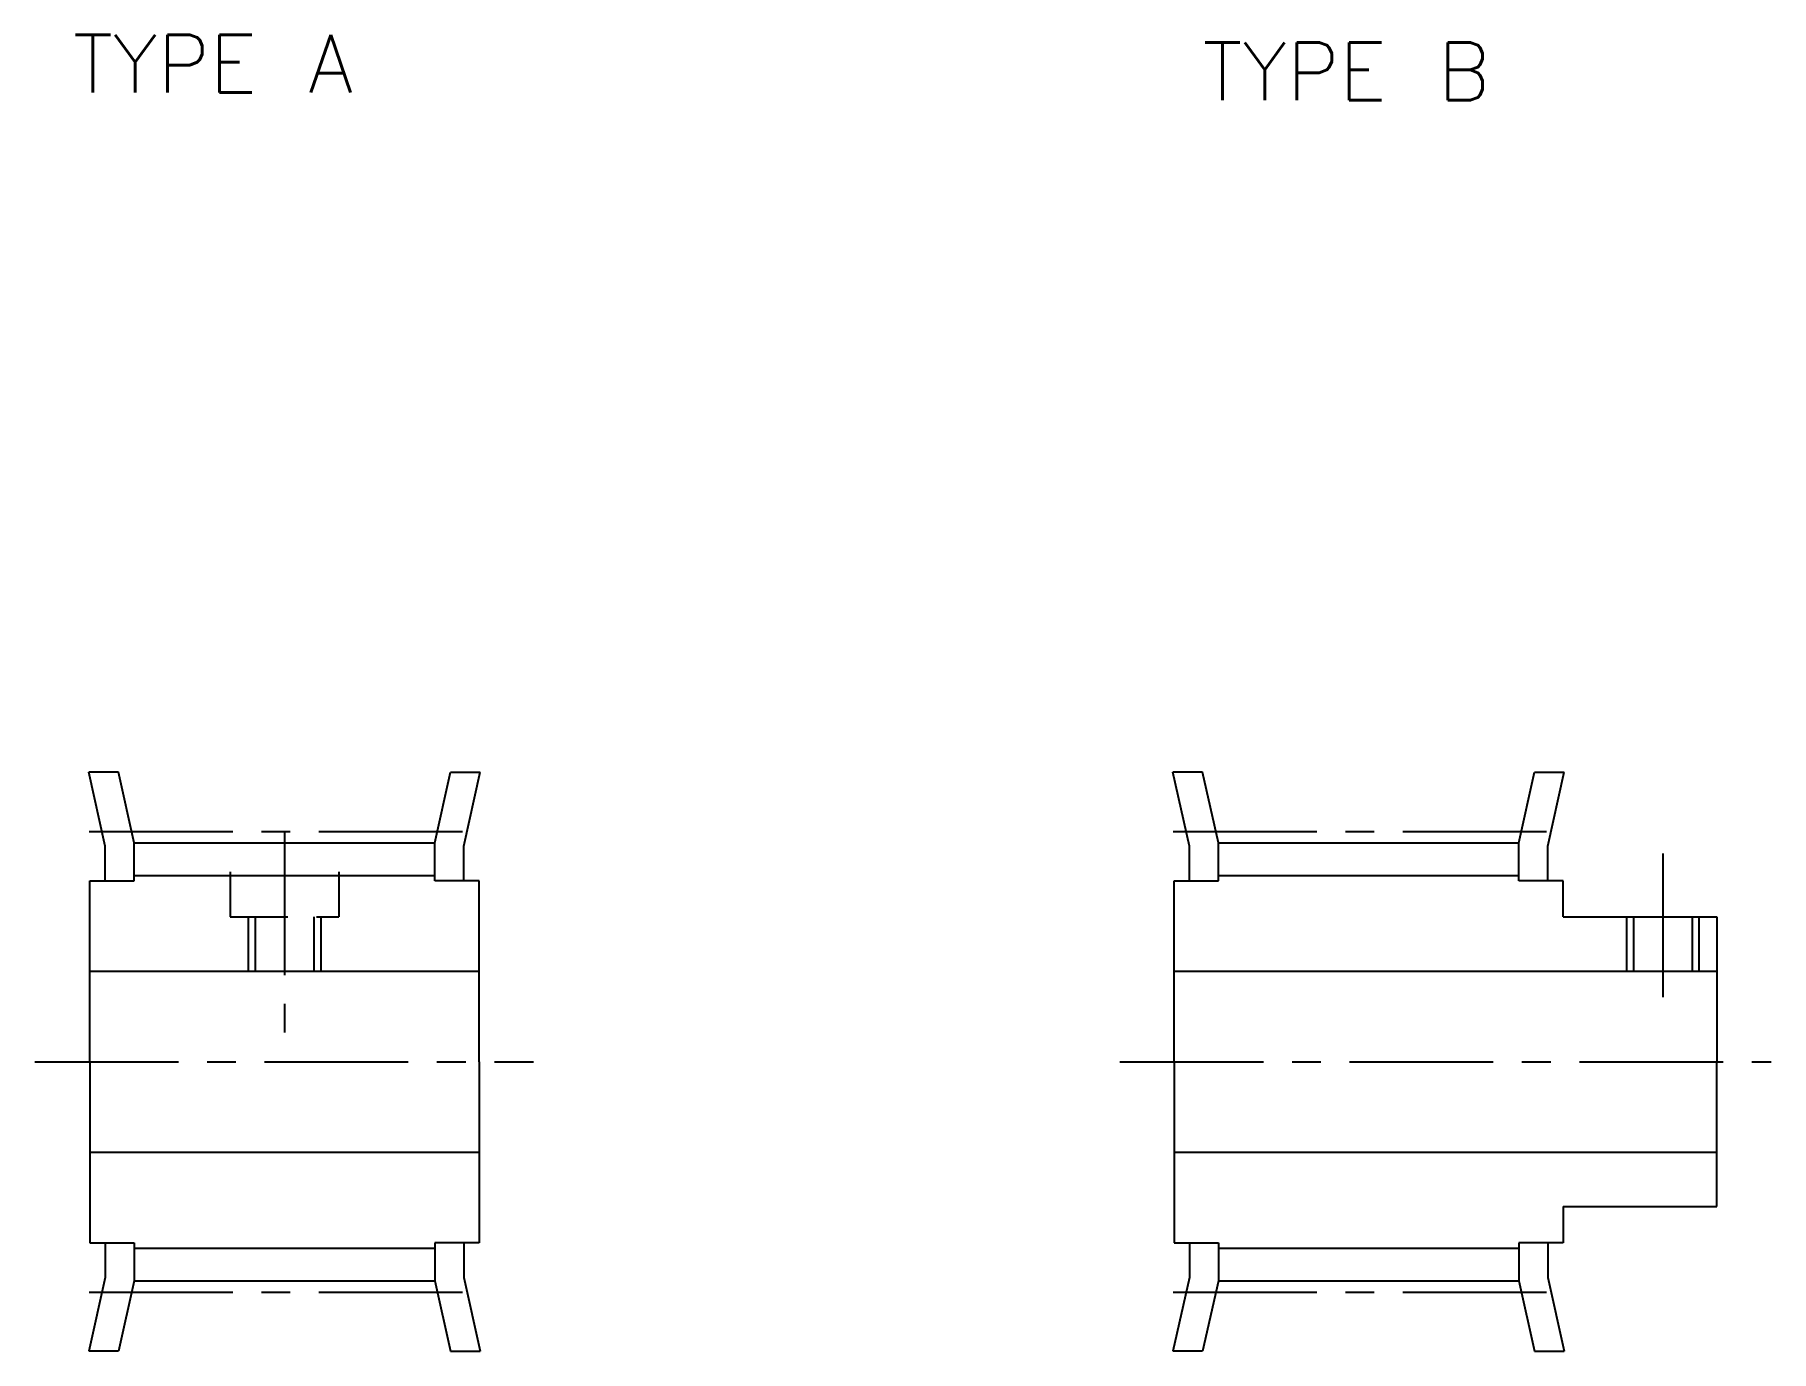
# Model space of a CAD drawing. Extents: x 10 to 208, y 10 to 203.
# Drawn here: x 112.4 to 208.4, y 130.3 to 203.1 of the extents above; entities outside this region: 3.
import ezdxf

# ---------------------------------------------------------------- set-up
doc = ezdxf.new("R2010")
doc.units = 0
doc.header["$LTSCALE"] = 0.25
doc.linetypes.add('CENTER', pattern=[50.8, 31.75, -6.35, 6.35, -6.35])
doc.linetypes.add('DASHED', pattern=[19.05, 12.7, -6.35])
doc.layers.get('0').update_dxf_attribs({"linetype": 'CONTINUOUS'})
doc.layers.add('CENTER', color=1, linetype='CENTER')
doc.styles.get("Standard").update_dxf_attribs({"font": 'txt.shx'})

msp = doc.modelspace()

# ---------------------------------------------------------------- linework, layer by layer
for p, q in [((116.343, 158.258), (115.431, 162.343)), ((117.075, 162.343), (115.431, 162.343)), ((117.943, 158.443), (117.075, 162.343)), ((134.543, 158.443), (135.41, 162.343)), ((135.41, 162.343), (137.054, 162.343)), ((136.143, 158.258), (137.054, 162.343)), ((176.24, 158.258), (175.329, 162.343)), ((176.972, 162.343), (175.329, 162.343)), ((177.84, 158.443), (176.972, 162.343)), ((194.44, 158.443), (195.308, 162.343)), ((195.308, 162.343), (196.951, 162.343)), ((196.04, 158.258), (196.951, 162.343)), ((117.943, 156.343), (117.943, 158.443)), ((117.943, 158.443), (134.543, 158.443)), ((134.543, 156.343), (134.543, 158.443)), ((177.84, 158.443), (194.44, 158.443)), ((177.84, 156.343), (177.84, 158.443)), ((194.44, 156.343), (194.44, 158.443)), ((116.343, 156.343), (116.343, 158.258)), ((136.143, 156.343), (136.143, 158.258)), ((176.24, 156.343), (176.24, 158.258)), ((196.04, 156.343), (196.04, 158.258)), ((117.943, 156.643), (134.543, 156.643)), ((177.84, 156.643), (194.44, 156.643)), ((115.493, 146.343), (115.493, 156.343)), ((115.493, 156.343), (117.943, 156.343)), ((136.993, 156.343), (134.543, 156.343)), ((136.993, 146.343), (136.993, 156.343)), ((175.39, 146.343), (175.39, 156.343)), ((175.39, 156.343), (177.84, 156.343)), ((196.89, 156.343), (194.44, 156.343)), ((196.89, 154.343), (196.89, 156.343)), ((196.89, 154.343), (205.39, 154.343)), ((205.39, 154.343), (205.39, 146.343)), ((115.493, 151.343), (136.993, 151.343)), ((175.39, 151.343), (205.39, 151.343)), ((115.493, 146.343), (115.493, 136.343)), ((136.993, 146.343), (136.993, 136.343)), ((175.39, 146.343), (175.39, 136.343)), ((205.39, 138.343), (205.39, 146.343)), ((115.493, 141.343), (136.993, 141.343)), ((175.39, 141.343), (205.39, 141.343)), ((196.89, 138.343), (205.39, 138.343)), ((196.89, 138.343), (196.89, 136.343)), ((115.493, 136.343), (117.943, 136.343)), ((116.343, 136.343), (116.343, 134.429)), ((117.943, 136.343), (117.943, 134.243)), ((136.993, 136.343), (134.543, 136.343)), ((134.543, 136.343), (134.543, 134.243)), ((136.143, 136.343), (136.143, 134.429)), ((175.39, 136.343), (177.84, 136.343)), ((176.24, 136.343), (176.24, 134.429)), ((177.84, 136.343), (177.84, 134.243)), ((196.89, 136.343), (194.44, 136.343)), ((194.44, 136.343), (194.44, 134.243)), ((196.04, 136.343), (196.04, 134.429)), ((117.943, 136.043), (134.543, 136.043)), ((177.84, 136.043), (194.44, 136.043)), ((116.343, 134.429), (115.431, 130.343)), ((136.143, 134.429), (137.054, 130.343)), ((176.24, 134.429), (175.329, 130.343)), ((196.04, 134.429), (196.951, 130.343)), ((117.943, 134.243), (117.075, 130.343)), ((117.943, 134.243), (134.543, 134.243)), ((134.543, 134.243), (135.41, 130.343)), ((177.84, 134.243), (176.972, 130.343)), ((177.84, 134.243), (194.44, 134.243)), ((194.44, 134.243), (195.308, 130.343)), ((117.075, 130.343), (115.431, 130.343)), ((135.41, 130.343), (137.054, 130.343)), ((176.972, 130.343), (175.329, 130.343)), ((195.308, 130.343), (196.951, 130.343))]:
    msp.add_line(p, q)
at = {"color": 3, "linetype": 'DASHED'}
for p, q in [((123.243, 156.843), (123.243, 154.343)), ((129.243, 156.843), (129.243, 154.343)), ((123.243, 154.343), (129.243, 154.343)), ((124.243, 154.343), (124.243, 151.343)), ((124.622, 154.343), (124.622, 151.343)), ((127.864, 154.343), (127.864, 151.343)), ((128.243, 154.343), (128.243, 151.343)), ((200.39, 154.343), (200.39, 151.343)), ((200.769, 154.343), (200.769, 151.343)), ((204.011, 154.343), (204.011, 151.343)), ((204.39, 154.343), (204.39, 151.343))]:
    msp.add_line(p, q, dxfattribs=at)
at = {"layer": 'CENTER'}
for p, q in [((115.443, 159.073), (137.043, 159.073)), ((126.243, 159.073), (126.243, 146.343)), ((175.34, 159.073), (196.94, 159.073)), ((202.39, 157.843), (202.39, 148.343)), ((112.443, 146.343), (139.993, 146.343)), ((172.39, 146.343), (208.39, 146.343)), ((115.443, 133.613), (137.043, 133.613)), ((175.34, 133.613), (196.94, 133.613))]:
    msp.add_line(p, q, dxfattribs=at)

# ---------------------------------------------------------------- texts
for s, height, p in [('TYPE A', 3.2, (114.564, 199.898)), ('TYPE B', 3.2, (176.973, 199.476)), ('TTPA16-AT5150-A', 4, (10, 25)), ('TTPA16-AT5150-B', 4, (10, 17.764)), ('TTAP16-AT5150', 4, (10, 10))]:
    msp.add_text(s, height=height).set_placement(p)

doc.saveas('drawing.dxf')
